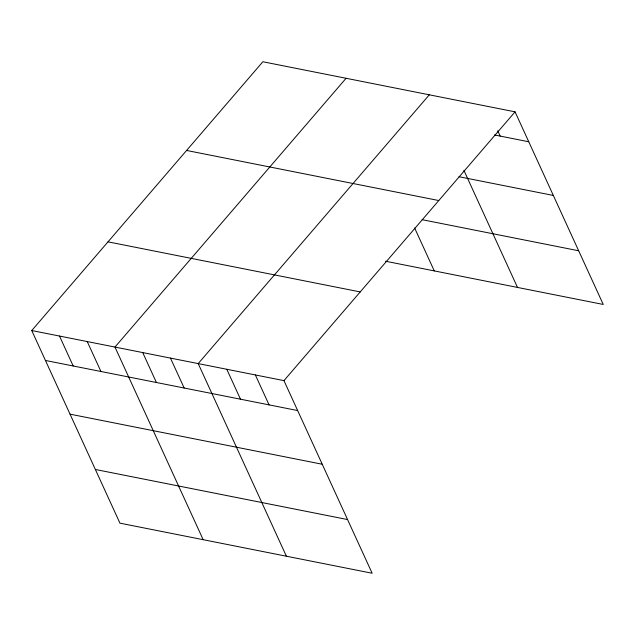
<?xml version="1.0" encoding="UTF-8"?>
<svg xmlns="http://www.w3.org/2000/svg" width="635" height="635" viewBox="0 0 635 635"><rect width="100%" height="100%" fill="white"/><g stroke="black" fill="none" stroke-linecap="round" stroke-linejoin="round"><path stroke-width="0.95" d="M31.75 330.541L283.948 380.627L372.142 573.246L119.944 523.161L31.75 330.541L262.858 61.754L515.056 111.839L603.25 304.459L385.485 261.215M346.083 78.28L114.975 347.067L203.168 539.686M429.316 94.805L198.199 363.593L286.393 556.22M283.948 380.627L515.056 111.839M494.467 134.953L528.764 141.764M458.986 176.72L553.347 195.453M186.595 150.455L438.793 200.541M422.132 219.686L578.668 250.769M108.014 241.84L360.22 291.925M45.45 360.466L297.648 410.551M70.033 414.155L322.231 464.241M95.361 469.471L347.559 519.557M497.761 130.81L500.182 136.088M463.907 170.37L517.501 287.433M414.615 227.949L434.276 270.907M255.365 374.944L269.065 404.876M226.782 369.268L240.49 399.201M170.458 358.084L184.166 388.017M142.716 352.576L156.416 382.508M87.233 341.559L100.933 371.483M59.492 336.05L73.192 365.974"/></g></svg>
